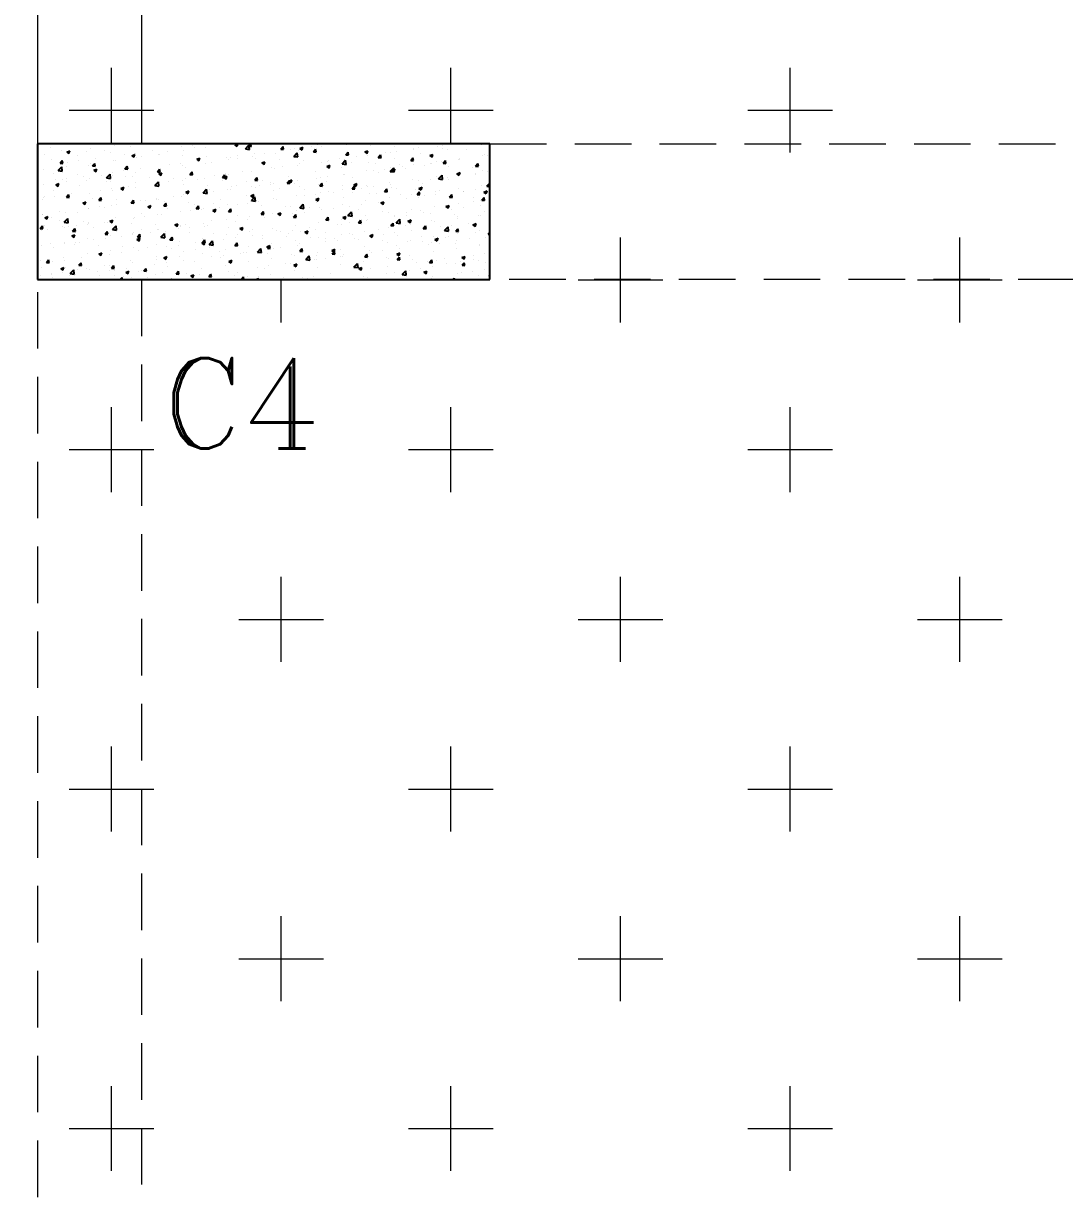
# Model space of a CAD drawing. Header units: millimetres. Extents: x 331487 to 517269, y 198509 to 399936.
# Drawn here: x 393559 to 395860, y 374066 to 376660 of the extents above; entities that cross this region are included whole.
import ezdxf

# ---------------------------------------------------------------- set-up
doc = ezdxf.new("R2010")
doc.units = ezdxf.units.MM
doc.header["$MEASUREMENT"] = 0
doc.linetypes.add('DASHED2', pattern=[0.375, 0.25, -0.125])
doc.layers.add('BEAM', color=1, linetype='Continuous', lineweight=5)
doc.layers.add('COLUMN', color=6, linetype='Continuous')
doc.styles.add('RC', font='romanc.shx', dxfattribs={"height": 200})

msp = doc.modelspace()

# ---------------------------------------------------------------- linework, layer by layer
at = {"layer": 'BEAM'}
for p, q in [((393590.1, 379544), (393590.1, 376394)), ((393820.1, 379544), (393820.1, 376394))]:
    msp.add_line(p, q, dxfattribs=at)
at = {"layer": 'BEAM', "linetype": 'DASHED2', "ltscale": 500}
for p, q in [((387965.1, 376644), (393590.1, 376644)), ((394590.1, 376394), (397945.1, 376394)), ((393820.1, 376094), (393820.1, 372644)), ((397945.1, 376094), (394590.1, 376094)), ((393590.1, 376066.5), (393590.1, 372644))]:
    msp.add_line(p, q, dxfattribs=at)
at = {"layer": 'BEAM', "color": 253, "linetype": 'Continuous', "ltscale": 750}
for p, q in [((393753.6, 376394), (393753.6, 376562)), ((394503.6, 376394), (394503.6, 376562)), ((395253.6, 376374.5), (395253.6, 376562)), ((393659.8, 376468.2), (393847.3, 376468.2)), ((394409.8, 376468.2), (394597.3, 376468.2)), ((395159.8, 376468.2), (395347.3, 376468.2)), ((394878.6, 375999.5), (394878.6, 376187)), ((395628.6, 375999.5), (395628.6, 376187)), ((394034.8, 376093.2), (394222.3, 376093.2)), ((394128.6, 375999.5), (394128.6, 376094)), ((394784.8, 376093.2), (394972.3, 376093.2)), ((395534.8, 376093.2), (395722.3, 376093.2)), ((393753.6, 375624.5), (393753.6, 375812)), ((394503.6, 375624.5), (394503.6, 375812)), ((395253.6, 375624.5), (395253.6, 375812)), ((393659.8, 375718.2), (393847.3, 375718.2)), ((394409.8, 375718.2), (394597.3, 375718.2)), ((395159.8, 375718.2), (395347.3, 375718.2)), ((394128.6, 375249.5), (394128.6, 375437)), ((394878.6, 375249.5), (394878.6, 375437)), ((395628.6, 375249.5), (395628.6, 375437)), ((394034.8, 375343.2), (394222.3, 375343.2)), ((394784.8, 375343.2), (394972.3, 375343.2)), ((395534.8, 375343.2), (395722.3, 375343.2)), ((393753.6, 374874.5), (393753.6, 375062)), ((394503.6, 374874.5), (394503.6, 375062)), ((395253.6, 374874.5), (395253.6, 375062)), ((393659.8, 374968.2), (393847.3, 374968.2)), ((394409.8, 374968.2), (394597.3, 374968.2)), ((395159.8, 374968.2), (395347.3, 374968.2)), ((394128.6, 374499.5), (394128.6, 374687)), ((394878.6, 374499.5), (394878.6, 374687)), ((395628.6, 374499.5), (395628.6, 374687)), ((394034.8, 374593.2), (394222.3, 374593.2)), ((394784.8, 374593.2), (394972.3, 374593.2)), ((395534.8, 374593.2), (395722.3, 374593.2)), ((393753.6, 374124.5), (393753.6, 374312)), ((394503.6, 374124.5), (394503.6, 374312)), ((395253.6, 374124.5), (395253.6, 374312)), ((393659.8, 374218.2), (393847.3, 374218.2)), ((394409.8, 374218.2), (394597.3, 374218.2)), ((395159.8, 374218.2), (395347.3, 374218.2))]:
    msp.add_line(p, q, dxfattribs=at)
at = {"layer": 'COLUMN'}
for p, q in [((394590.1, 376394), (393590.1, 376394)), ((393590.1, 376394), (393590.1, 376094)), ((394590.1, 376094), (394590.1, 376394)), ((393590.1, 376094), (394590.1, 376094))]:
    msp.add_line(p, q, dxfattribs=at)
at = {"layer": 'COLUMN', "color": 2, "linetype": 'Continuous'}
for p, q in [((393681.7, 376393.2), (393681.7, 376393.2)), ((393759.3, 376390.9), (393759.3, 376390.9)), ((393796, 376388.8), (393796, 376388.8)), ((393932.6, 376390.3), (393932.6, 376390.3)), ((394014.4, 376392.4), (394014.4, 376392.4)), ((394026.1, 376392), (394031.3, 376394)), ((394026.1, 376392), (394031.1, 376388.7)), ((394031.1, 376388.7), (394032.9, 376394)), ((394049.6, 376382.8), (394057.4, 376390.9)), ((394056.4, 376388.8), (394060.8, 376394)), ((394056.4, 376388.8), (394062.4, 376388.3)), ((394058.5, 376381.4), (394057.4, 376390.9)), ((394062.4, 376388.3), (394061.4, 376394)), ((394128.2, 376382.5), (394133, 376388.3)), ((394134.1, 376382), (394133, 376388.3)), ((394196.3, 376389), (394196.3, 376389)), ((394208.1, 376391.9), (394208.1, 376391.9)), ((394218.7, 376393.9), (394218.7, 376393.9)), ((394268.8, 376393.5), (394268.8, 376393.5)), ((394272.1, 376391.6), (394272.1, 376391.6)), ((394325.4, 376389.4), (394325.4, 376389.4)), ((394473.3, 376388.7), (394473.3, 376388.7)), ((394485.2, 376391.1), (394485.2, 376391.1)), ((394517.9, 376393.8), (394517.9, 376393.8)), ((394553.9, 376392.3), (394553.9, 376392.3)), ((394571.3, 376391.5), (394571.3, 376391.5)), ((393590.5, 376381.3), (393590.5, 376381.3)), ((393605.5, 376369.9), (393605.5, 376369.9)), ((393618.6, 376384.9), (393618.6, 376384.9)), ((393643.9, 376379), (393643.9, 376379)), ((393654.6, 376375.8), (393661.6, 376378.5)), ((393654.6, 376375.8), (393659.6, 376372.5)), ((393656.1, 376376.3), (393656.1, 376376.3)), ((393659.6, 376372.5), (393661.6, 376378.5)), ((393679.4, 376368.8), (393679.4, 376368.8)), ((393697.3, 376376.8), (393697.3, 376376.8)), ((393708, 376383.8), (393708, 376383.8)), ((393718.3, 376362.1), (393718.3, 376362.1)), ((393737.7, 376378.8), (393737.7, 376378.8)), ((393750.6, 376374.5), (393750.6, 376374.5)), ((393781.5, 376370.4), (393781.5, 376370.4)), ((393798.4, 376367.8), (393805.4, 376370.5)), ((393798.4, 376367.8), (393803.3, 376364.4)), ((393803.3, 376364.4), (393805.4, 376370.5)), ((393804, 376372.3), (393804, 376372.3)), ((393806.5, 376373.7), (393806.5, 376373.7)), ((393808.6, 376364), (393808.6, 376364)), ((393820, 376366.9), (393820, 376366.9)), ((393844.4, 376378.7), (393844.4, 376378.7)), ((393857.4, 376370), (393857.4, 376370)), ((393860.6, 376371.5), (393860.6, 376371.5)), ((393878.3, 376376.9), (393878.3, 376376.9)), ((393907.5, 376387), (393907.5, 376387)), ((393910.8, 376367.8), (393910.8, 376367.8)), ((393911.9, 376378.5), (393911.9, 376378.5)), ((393936.6, 376386.9), (393936.6, 376386.9)), ((393942.1, 376359.8), (393949.1, 376362.5)), ((393947, 376356.4), (393949.1, 376362.5)), ((393962.4, 376384.9), (393962.4, 376384.9)), ((393964.2, 376365.5), (393964.2, 376365.5)), ((394007.3, 376364.1), (394007.3, 376364.1)), ((394017.6, 376363.3), (394017.6, 376363.3)), ((394032.3, 376367.4), (394032.3, 376367.4)), ((394033.1, 376361.9), (394033.1, 376361.9)), ((394049.6, 376382.8), (394058.5, 376381.4)), ((394064.5, 376366.2), (394064.5, 376366.2)), ((394070.2, 376372.4), (394070.2, 376372.4)), ((394091.5, 376371.9), (394091.5, 376371.9)), ((394115, 376372.6), (394115, 376372.6)), ((394128.2, 376382.5), (394134.1, 376382)), ((394133.3, 376380.7), (394133.3, 376380.7)), ((394149.8, 376381.9), (394149.8, 376381.9)), ((394156.3, 376366.3), (394164.1, 376374.4)), ((394156.3, 376366.3), (394165.2, 376364.9)), ((394158.4, 376384), (394158.4, 376384)), ((394165.2, 376364.9), (394164.1, 376374.4)), ((394166.9, 376380.1), (394166.9, 376380.1)), ((394169.8, 376384), (394176.8, 376386.7)), ((394169.8, 376384), (394174.8, 376380.7)), ((394174.8, 376380.7), (394176.8, 376386.7)), ((394199.9, 376376.3), (394204.7, 376382)), ((394199.9, 376376.3), (394205.9, 376375.7)), ((394205.9, 376375.7), (394204.7, 376382)), ((394218.3, 376387.1), (394218.3, 376387.1)), ((394271.6, 376370), (394276.4, 376375.7)), ((394271.6, 376370), (394277.6, 376369.5)), ((394277.6, 376369.5), (394276.4, 376375.7)), ((394296, 376366.2), (394296, 376366.2)), ((394313.5, 376376), (394320.5, 376378.7)), ((394313.5, 376376), (394318.5, 376372.7)), ((394318.5, 376372.7), (394320.5, 376378.7)), ((394319.5, 376367.7), (394319.5, 376367.7)), ((394343.3, 376363.7), (394348.2, 376369.5)), ((394343.3, 376363.7), (394349.3, 376363.2)), ((394349.3, 376363.2), (394348.2, 376369.5)), ((394359.2, 376374.5), (394359.2, 376374.5)), ((394370.9, 376374.8), (394370.9, 376374.8)), ((394378.8, 376387.1), (394378.8, 376387.1)), ((394378.9, 376362.3), (394378.9, 376362.3)), ((394384.2, 376377.8), (394384.2, 376377.8)), ((394415.1, 376357.4), (394419.9, 376363.2)), ((394421, 376356.9), (394419.9, 376363.2)), ((394421.4, 376381.2), (394421.4, 376381.2)), ((394422.1, 376382.8), (394422.1, 376382.8)), ((394432.2, 376384.9), (394432.2, 376384.9)), ((394437.2, 376372.3), (394437.2, 376372.3)), ((394457.2, 376368), (394464.2, 376370.7)), ((394457.2, 376368), (394462.2, 376364.7)), ((394462.2, 376364.7), (394464.2, 376370.7)), ((394485.6, 376382.6), (394485.6, 376382.6)), ((394495.6, 376382.3), (394495.6, 376382.3)), ((394523.4, 376362.4), (394523.4, 376362.4)), ((394539, 376380.4), (394539, 376380.4)), ((394573.9, 376368.8), (394573.9, 376368.8)), ((394577.8, 376370.4), (394577.8, 376370.4)), ((394585, 376368.2), (394585, 376368.2)), ((393592.3, 376345.5), (393592.3, 376345.5)), ((393604.3, 376336.6), (393604.3, 376336.6)), ((393621.1, 376358.8), (393621.1, 376358.8)), ((393636, 376335.1), (393643.8, 376343.2)), ((393640, 376351.3), (393644.8, 376357)), ((393640, 376351.3), (393645.9, 376350.7)), ((393644.9, 376333.7), (393643.8, 376343.2)), ((393645.9, 376350.7), (393644.8, 376357)), ((393645, 376336.8), (393645, 376336.8)), ((393654.8, 376343), (393654.8, 376343)), ((393655.4, 376353.8), (393655.4, 376353.8)), ((393680.4, 376357.1), (393680.4, 376357.1)), ((393703.4, 376346.8), (393703.4, 376346.8)), ((393706.8, 376350.5), (393706.8, 376350.5)), ((393711.7, 376345), (393716.5, 376350.7)), ((393711.7, 376345), (393717.7, 376344.5)), ((393714.3, 376335.6), (393721.3, 376338.2)), ((393714.3, 376335.6), (393719.3, 376332.2)), ((393717.7, 376344.5), (393716.5, 376350.7)), ((393719.3, 376332.2), (393721.3, 376338.2)), ((393758.1, 376357.6), (393758.1, 376357.6)), ((393761.7, 376356.8), (393761.7, 376356.8)), ((393783.4, 376338.7), (393788.2, 376344.4)), ((393783.4, 376338.7), (393789.4, 376338.2)), ((393789.4, 376338.2), (393788.2, 376344.4)), ((393818.1, 376339.2), (393818.1, 376339.2)), ((393855.1, 376332.4), (393860, 376338.2)), ((393859.3, 376338.2), (393859.3, 376338.2)), ((393861.1, 376331.9), (393859.9, 376338.2)), ((393881.2, 376347.5), (393881.2, 376347.5)), ((393906.3, 376350.8), (393906.3, 376350.8)), ((393910.7, 376345.2), (393910.7, 376345.2)), ((393916.5, 376341.9), (393916.5, 376341.9)), ((393942.1, 376359.8), (393947, 376356.4)), ((393944.1, 376355.8), (393944.1, 376355.8)), ((393961.2, 376351.6), (393961.2, 376351.6)), ((393974.8, 376351.9), (393974.8, 376351.9)), ((394013.1, 376359.1), (394013.1, 376359.1)), ((394070.9, 376361), (394070.9, 376361)), ((394085.8, 376351.8), (394092.8, 376354.5)), ((394085.8, 376351.8), (394090.8, 376348.4)), ((394090.8, 376348.4), (394092.8, 376354.5)), ((394107, 376341.3), (394107, 376341.3)), ((394113.8, 376339.3), (394113.8, 376339.3)), ((394124.3, 376358.7), (394124.3, 376358.7)), ((394132.1, 376344.6), (394132.1, 376344.6)), ((394165.7, 376346.8), (394165.7, 376346.8)), ((394169.9, 376349.6), (394169.9, 376349.6)), ((394177.7, 376356.5), (394177.7, 376356.5)), ((394217.1, 376353.8), (394217.1, 376353.8)), ((394229.5, 376343.8), (394236.5, 376346.5)), ((394229.5, 376343.8), (394234.5, 376340.4)), ((394231.1, 376354.2), (394231.1, 376354.2)), ((394233.1, 376357.9), (394233.1, 376357.9)), ((394234.5, 376340.4), (394236.5, 376346.5)), ((394258.1, 376361.2), (394258.1, 376361.2)), ((394262.3, 376342.3), (394262.3, 376342.3)), ((394263.1, 376349.7), (394270.9, 376357.8)), ((394263.1, 376349.7), (394272, 376348.3)), ((394267.6, 376360.2), (394267.6, 376360.2)), ((394272, 376348.3), (394270.9, 376357.8)), ((394284.5, 376352), (394284.5, 376352)), ((394320.6, 376352.3), (394320.6, 376352.3)), ((394337.8, 376349.7), (394337.8, 376349.7)), ((394357.9, 376338.3), (394357.9, 376338.3)), ((394369.6, 376341.5), (394369.6, 376341.5)), ((394369.8, 376333.2), (394377.6, 376341.3)), ((394373.2, 376335.8), (394380.2, 376338.5)), ((394373.2, 376335.8), (394378.2, 376332.4)), ((394378.7, 376331.8), (394377.6, 376341.3)), ((394378.2, 376332.4), (394380.2, 376338.5)), ((394391.2, 376347.5), (394391.2, 376347.5)), ((394395.8, 376343.3), (394395.8, 376343.3)), ((394402.9, 376340.3), (394402.9, 376340.3)), ((394415.1, 376357.4), (394421, 376356.9)), ((394420.2, 376347.9), (394420.2, 376347.9)), ((394444.6, 376345.2), (394444.6, 376345.2)), ((394458.9, 376351.6), (394458.9, 376351.6)), ((394461.2, 376350.3), (394461.2, 376350.3)), ((394472.1, 376355.4), (394472.1, 376355.4)), ((394484, 376354.9), (394484, 376354.9)), ((394486.8, 376351.2), (394491.6, 376356.9)), ((394486.8, 376351.2), (394492.8, 376350.6)), ((394492.8, 376350.6), (394491.6, 376356.9)), ((394498, 376343), (394498, 376343)), ((394519.5, 376360.4), (394519.5, 376360.4)), ((394521.8, 376359.9), (394521.8, 376359.9)), ((394551.4, 376340.7), (394551.4, 376340.7)), ((394558.5, 376344.9), (394563.3, 376350.6)), ((394558.5, 376344.9), (394564.5, 376344.4)), ((394564.5, 376344.4), (394563.3, 376350.6)), ((394572.7, 376335.5), (394572.7, 376335.5)), ((393592.1, 376316.8), (393592.1, 376316.8)), ((393624.4, 376327.9), (393624.4, 376327.9)), ((393629.1, 376314.3), (393629.1, 376314.3)), ((393636, 376335.1), (393644.9, 376333.7)), ((393645.5, 376314.5), (393645.5, 376314.5)), ((393653.6, 376309.7), (393653.6, 376309.7)), ((393654.1, 376317.6), (393654.1, 376317.6)), ((393677.8, 376325.7), (393677.8, 376325.7)), ((393692, 376322.6), (393692, 376322.6)), ((393698.9, 376312.3), (393698.9, 376312.3)), ((393705.6, 376317.2), (393705.6, 376317.2)), ((393731.2, 376323.4), (393731.2, 376323.4)), ((393741.5, 376311.8), (393741.5, 376311.8)), ((393742.7, 376318.5), (393750.5, 376326.6)), ((393742.7, 376318.5), (393751.6, 376317.1)), ((393751.6, 376317.1), (393750.5, 376326.6)), ((393752.3, 376310), (393752.3, 376310)), ((393755.2, 376330.9), (393755.2, 376330.9)), ((393756.9, 376324.3), (393756.9, 376324.3)), ((393780.2, 376334.2), (393780.2, 376334.2)), ((393784.6, 376321.2), (393784.6, 376321.2)), ((393799.9, 376321.9), (393799.9, 376321.9)), ((393807.4, 376330.7), (393807.4, 376330.7)), ((393837.9, 376318.9), (393837.9, 376318.9)), ((393849.4, 376302), (393857.2, 376310.1)), ((393855.1, 376332.4), (393861.1, 376331.9)), ((393858.3, 376300.6), (393857.2, 376310.1)), ((393858, 376327.5), (393865.1, 376330.2)), ((393858, 376327.5), (393863, 376324.2)), ((393858.2, 376331.9), (393858.2, 376331.9)), ((393863, 376324.2), (393865, 376330.2)), ((393880, 376311.4), (393880, 376311.4)), ((393891.3, 376316.7), (393891.3, 376316.7)), ((393909.5, 376311.9), (393909.5, 376311.9)), ((393917.8, 376316.4), (393917.8, 376316.4)), ((393926.9, 376326.2), (393931.7, 376331.9)), ((393926.9, 376326.2), (393932.8, 376325.6)), ((393932.8, 376325.6), (393931.7, 376331.9)), ((393944.7, 376314.4), (393944.7, 376314.4)), ((393960, 376318.3), (393960, 376318.3)), ((393981, 376324.7), (393981, 376324.7)), ((393998.1, 376312.2), (393998.1, 376312.2)), ((393998.6, 376319.9), (394003.4, 376325.6)), ((393998.6, 376319.9), (394004.6, 376319.4)), ((394001.8, 376319.5), (394008.8, 376322.2)), ((394001.8, 376319.5), (394006.7, 376316.2)), ((394004.6, 376319.4), (394003.4, 376325.6)), ((394006, 376328), (394006, 376328)), ((394006.7, 376316.2), (394008.8, 376322.2)), ((394011.9, 376325.8), (394011.9, 376325.8)), ((394043.9, 376333), (394043.9, 376333)), ((394051.5, 376309.9), (394051.5, 376309.9)), ((394063.3, 376332.9), (394063.3, 376332.9)), ((394070.3, 376313.6), (394075.1, 376319.3)), ((394070.3, 376313.6), (394076.3, 376313.1)), ((394076.3, 376313.1), (394075.1, 376319.3)), ((394087.3, 376312.2), (394087.3, 376312.2)), ((394142, 376307.3), (394146.9, 376313.1)), ((394143.6, 376310.1), (394143.6, 376310.1)), ((394145.5, 376311.5), (394152.5, 376314.2)), ((394145.5, 376311.5), (394150.4, 376308.2)), ((394145.6, 376322.3), (394145.6, 376322.3)), ((394148, 376306.8), (394146.9, 376313.1)), ((394150.4, 376308.2), (394152.5, 376314.2)), ((394164.5, 376313.5), (394164.5, 376313.5)), ((394204, 376332.3), (394204, 376332.3)), ((394206.8, 376318.4), (394206.8, 376318.4)), ((394215.8, 376320.5), (394215.8, 376320.5)), ((394227.9, 376310.3), (394227.9, 376310.3)), ((394231.8, 376321.7), (394231.8, 376321.7)), ((394266.4, 376326.9), (394266.4, 376326.9)), ((394269.7, 376326.7), (394269.7, 376326.7)), ((394286.2, 376320.3), (394286.2, 376320.3)), ((394318.3, 376334.4), (394318.3, 376334.4)), ((394332.9, 376335), (394332.9, 376335)), ((394344.6, 376330.3), (394344.6, 376330.3)), ((394369.8, 376333.2), (394378.7, 376331.8)), ((394418.9, 376314.6), (394418.9, 376314.6)), ((394432.6, 376312.2), (394432.6, 376312.2)), ((394457.6, 376315.5), (394457.6, 376315.5)), ((394470.9, 376322.1), (394470.9, 376322.1)), ((394476.5, 376316.6), (394484.3, 376324.7)), ((394476.5, 376316.6), (394485.4, 376315.2)), ((394485.4, 376315.2), (394484.3, 376324.7)), ((394495.5, 376320.5), (394495.5, 376320.5)), ((394499.4, 376315.4), (394499.4, 376315.4)), ((394516.9, 376327.8), (394523.9, 376330.4)), ((394516.9, 376327.8), (394521.9, 376324.4)), ((394521.9, 376324.4), (394523.9, 376330.4)), ((394522.2, 376329.1), (394522.2, 376329.1)), ((394557.7, 376325.4), (394557.7, 376325.4)), ((394558.7, 376328.8), (394558.7, 376328.8)), ((394583.7, 376332.1), (394583.7, 376332.1)), ((393603.1, 376303.3), (393603.1, 376303.3)), ((393624.9, 376291.8), (393624.9, 376291.8)), ((393630.3, 376303.3), (393637.3, 376306)), ((393630.3, 376303.3), (393635.3, 376299.9)), ((393635.3, 376299.9), (393637.3, 376306)), ((393683.2, 376301.8), (393683.2, 376301.8)), ((393704.3, 376284), (393704.3, 376284)), ((393728.9, 376291.5), (393728.9, 376291.5)), ((393753.9, 376294.8), (393753.9, 376294.8)), ((393755.7, 376291), (393755.7, 376291)), ((393774, 376295.3), (393781, 376298)), ((393774, 376295.3), (393779, 376291.9)), ((393779, 376291.9), (393781, 376298)), ((393791.8, 376299.8), (393791.8, 376299.8)), ((393805.6, 376307.7), (393805.6, 376307.7)), ((393806.2, 376297.4), (393806.2, 376297.4)), ((393849.4, 376302), (393858.3, 376300.6)), ((393854.9, 376308.1), (393854.9, 376308.1)), ((393858.1, 376304.9), (393858.1, 376304.9)), ((393859, 376305.5), (393859, 376305.5)), ((393912.4, 376303.2), (393912.4, 376303.2)), ((393917.7, 376287.3), (393924.7, 376290)), ((393917.7, 376287.3), (393922.7, 376283.9)), ((393922.7, 376283.9), (393924.7, 376290)), ((393954.7, 376285.2), (393954.7, 376285.2)), ((393956.2, 376285.4), (393963.9, 376293.5)), ((393956.2, 376285.4), (393965.1, 376284)), ((393958.8, 376285), (393958.8, 376285)), ((393965.1, 376284), (393963.9, 376293.5)), ((393965.8, 376301), (393965.8, 376301)), ((393970.7, 376292.2), (393970.7, 376292.2)), ((393979.7, 376288.5), (393979.7, 376288.5)), ((394010.7, 376292.5), (394010.7, 376292.5)), ((394017.6, 376293.5), (394017.6, 376293.5)), ((394019.2, 376298.7), (394019.2, 376298.7)), ((394029, 376302.2), (394029, 376302.2)), ((394062.1, 376299.6), (394062.1, 376299.6)), ((394072.5, 376296.5), (394072.5, 376296.5)), ((394080.7, 376301.8), (394080.7, 376301.8)), ((394104.8, 376307.6), (394104.8, 376307.6)), ((394105.8, 376305.1), (394105.8, 376305.1)), ((394111.3, 376290.3), (394111.3, 376290.3)), ((394112.6, 376306), (394112.6, 376306)), ((394125.9, 376294.2), (394125.9, 376294.2)), ((394142, 376307.3), (394148, 376306.8)), ((394158.2, 376305.4), (394158.2, 376305.4)), ((394169.6, 376300.3), (394169.6, 376300.3)), ((394179.3, 376292), (394179.3, 376292)), ((394211.6, 376303.1), (394211.6, 376303.1)), ((394213.8, 376301.1), (394218.6, 376306.8)), ((394213.8, 376301.1), (394219.7, 376300.5)), ((394214.6, 376287.2), (394214.6, 376287.2)), ((394219.7, 376300.5), (394218.6, 376306.8)), ((394232.7, 376289.7), (394232.7, 376289.7)), ((394243.4, 376287.3), (394243.4, 376287.3)), ((394265, 376300.9), (394265, 376300.9)), ((394265.1, 376293.6), (394265.1, 376293.6)), ((394285.5, 376294.8), (394290.3, 376300.5)), ((394285.5, 376294.8), (394291.5, 376294.3)), ((394286.1, 376287.4), (394286.1, 376287.4)), ((394289.2, 376303.5), (394296.2, 376306.2)), ((394289.2, 376303.5), (394294.2, 376300.2)), ((394291.5, 376294.2), (394290.3, 376300.5)), ((394294.2, 376300.2), (394296.2, 376306.2)), ((394306.6, 376295.6), (394306.6, 376295.6)), ((394317.1, 376301.1), (394317.1, 376301.1)), ((394318.4, 376298.6), (394318.4, 376298.6)), ((394324.4, 376285.3), (394324.4, 376285.3)), ((394331.6, 376298.9), (394331.6, 376298.9)), ((394339.5, 376285.2), (394339.5, 376285.2)), ((394357.2, 376288.5), (394362, 376294.2)), ((394357.2, 376288.5), (394363.2, 376288)), ((394363.2, 376288), (394362, 376294.2)), ((394368.4, 376308.2), (394368.4, 376308.2)), ((394369.5, 376303.9), (394369.5, 376303.9)), ((394371.8, 376296.4), (394371.8, 376296.4)), ((394382.8, 376295.3), (394382.8, 376295.3)), ((394425.1, 376294.1), (394425.1, 376294.1)), ((394428.9, 376282.2), (394433.8, 376288)), ((394432.9, 376295.5), (394439.9, 376298.2)), ((394432.9, 376295.5), (394437.9, 376292.2)), ((394434.9, 376281.7), (394433.8, 376288)), ((394437.9, 376292.2), (394439.9, 376298.2)), ((394441.1, 376305.3), (394441.1, 376305.3)), ((394469.7, 376288.8), (394469.7, 376288.8)), ((394478.5, 376291.9), (394478.5, 376291.9)), ((394521, 376295.8), (394521, 376295.8)), ((394531.9, 376289.6), (394531.9, 376289.6)), ((394532.4, 376289.3), (394532.4, 376289.3)), ((394557.4, 376292.6), (394557.4, 376292.6)), ((394571.5, 376302.2), (394571.5, 376302.2)), ((394576.6, 376287.5), (394583.6, 376290.2)), ((394576.6, 376287.5), (394581.6, 376284.1)), ((394581.6, 376284.1), (394583.6, 376290.2)), ((394583.2, 376300.1), (394590.1, 376307.2)), ((394583.2, 376300.1), (394590.1, 376299)), ((394585.3, 376287.3), (394585.3, 376287.3)), ((393601.9, 376270.1), (393601.9, 376270.1)), ((393602.8, 376274.9), (393602.8, 376274.9)), ((393604.5, 376277.1), (393604.5, 376277.1)), ((393627.8, 376278.2), (393627.8, 376278.2)), ((393652.4, 376276.5), (393652.4, 376276.5)), ((393653.8, 376276), (393658.6, 376281.8)), ((393653.8, 376276), (393659.8, 376275.5)), ((393657.9, 376274.9), (393657.9, 376274.9)), ((393659.8, 376275.5), (393658.6, 376281.8)), ((393665.7, 376283.2), (393665.7, 376283.2)), ((393690, 376263), (393697, 376265.7)), ((393690, 376263), (393695, 376259.7)), ((393695, 376259.7), (393697, 376265.7)), ((393711.3, 376272.6), (393711.3, 376272.6)), ((393725.6, 376269.8), (393730.4, 376275.5)), ((393725.6, 376269.8), (393731.5, 376269.2)), ((393731.5, 376269.2), (393730.4, 376275.5)), ((393754.5, 376257.7), (393754.5, 376257.7)), ((393764.7, 376270.3), (393764.7, 376270.3)), ((393765.5, 376260.3), (393765.5, 376260.3)), ((393795.7, 376262.2), (393795.7, 376262.2)), ((393797.3, 376263.5), (393802.1, 376269.2)), ((393797.3, 376263.5), (393803.3, 376263)), ((393803.3, 376263), (393802.1, 376269.2)), ((393805, 376264.1), (393805, 376264.1)), ((393818, 376268.1), (393818, 376268.1)), ((393828.6, 376268.6), (393828.6, 376268.6)), ((393833.7, 376255), (393840.7, 376257.7)), ((393838.7, 376251.7), (393840.7, 376257.7)), ((393853.6, 376271.9), (393853.6, 376271.9)), ((393854.1, 376272.2), (393854.1, 376272.2)), ((393856.9, 376271.6), (393856.9, 376271.6)), ((393869, 376257.2), (393873.8, 376263)), ((393871.4, 376265.8), (393871.4, 376265.8)), ((393875, 376256.7), (393873.8, 376262.9)), ((393891.5, 376276.9), (393891.5, 376276.9)), ((393908.3, 376278.6), (393908.3, 376278.6)), ((393912.4, 376282.2), (393912.4, 376282.2)), ((393924.8, 376263.6), (393924.8, 376263.6)), ((393936.3, 376260.3), (393936.3, 376260.3)), ((393978.2, 376261.3), (393978.2, 376261.3)), ((393994.7, 376270.3), (393994.7, 376270.3)), ((394009.5, 376259.3), (394009.5, 376259.3)), ((394031.6, 376259.1), (394031.6, 376259.1)), ((394053, 376280.3), (394053, 376280.3)), ((394054.4, 376262.4), (394054.4, 376262.4)), ((394060.8, 376266.3), (394060.8, 376266.3)), ((394061.5, 376279.3), (394068.5, 376282)), ((394061.5, 376279.3), (394066.4, 376275.9)), ((394062.9, 376268.9), (394070.7, 376277)), ((394062.9, 376268.9), (394071.8, 376267.5)), ((394066.4, 376275.9), (394068.5, 376282)), ((394071.8, 376267.5), (394070.7, 376277)), ((394079.5, 376265.7), (394079.5, 376265.7)), ((394111.3, 376272.7), (394111.3, 376272.7)), ((394117.3, 376270.7), (394117.3, 376270.7)), ((394163.3, 376280.2), (394163.3, 376280.2)), ((394169.6, 376252.3), (394177.4, 376260.4)), ((394178.5, 376250.9), (394177.4, 376260.4)), ((394180.5, 376279), (394180.5, 376279)), ((394205.2, 376271.3), (394212.2, 376274)), ((394205.2, 376271.3), (394210.1, 376267.9)), ((394205.5, 376282.3), (394205.5, 376282.3)), ((394207.8, 376265.3), (394207.8, 376265.3)), ((394210.1, 376267.9), (394212.2, 376273.9)), ((394263.9, 376260.4), (394263.9, 376260.4)), ((394266.1, 376275.3), (394266.1, 376275.3)), ((394305.3, 376259.4), (394305.3, 376259.4)), ((394315.9, 376267.8), (394315.9, 376267.8)), ((394343.2, 376264.4), (394343.2, 376264.4)), ((394348.9, 376263.3), (394355.9, 376265.9)), ((394348.9, 376263.3), (394353.9, 376259.9)), ((394353.9, 376259.9), (394355.9, 376265.9)), ((394367.2, 376274.9), (394367.2, 376274.9)), ((394392.8, 376282.9), (394392.8, 376282.9)), ((394406.3, 376272.7), (394406.3, 376272.7)), ((394417.7, 376281.3), (394417.7, 376281.3)), ((394428.9, 376282.2), (394434.9, 376281.7)), ((394431.3, 376276), (394431.3, 376276)), ((394446.2, 376280.7), (394446.2, 376280.7)), ((394469.2, 376281), (394469.2, 376281)), ((394492.6, 376255.2), (394499.6, 376257.9)), ((394497.6, 376251.9), (394499.6, 376257.9)), ((394499.6, 376278.4), (394499.6, 376278.4)), ((394500.7, 376276), (394505.5, 376281.7)), ((394500.7, 376276), (394506.6, 376275.4)), ((394506.6, 376275.4), (394505.5, 376281.7)), ((394519.8, 376262.5), (394519.8, 376262.5)), ((394553, 376276.2), (394553, 376276.2)), ((394553.6, 376265.7), (394553.6, 376265.7)), ((394569, 376258.2), (394569, 376258.2)), ((394570.3, 376268.9), (394570.3, 376268.9)), ((394572.4, 376269.7), (394577.2, 376275.4)), ((394572.4, 376269.7), (394578.4, 376269.2)), ((394578.4, 376269.1), (394577.2, 376275.4)), ((393600.7, 376236.8), (393600.7, 376236.8)), ((393601.5, 376238.8), (393601.5, 376238.8)), ((393606, 376230.8), (393613, 376233.5)), ((393611, 376227.4), (393613, 376233.5)), ((393620.8, 376232.2), (393620.8, 376232.2)), ((393639.4, 376243.7), (393639.4, 376243.7)), ((393651.2, 376243.2), (393651.2, 376243.2)), ((393679.1, 376242.2), (393679.1, 376242.2)), ((393702.5, 376252.1), (393702.5, 376252.1)), ((393703.1, 376250.7), (393703.1, 376250.7)), ((393727.6, 376255.3), (393727.6, 376255.3)), ((393737.4, 376252.2), (393737.4, 376252.2)), ((393819.7, 376240.2), (393819.7, 376240.2)), ((393827.3, 376232.5), (393827.3, 376232.5)), ((393833.7, 376255), (393838.7, 376251.7)), ((393855.7, 376238.3), (393855.7, 376238.3)), ((393865.2, 376237.5), (393865.2, 376237.5)), ((393869, 376257.2), (393875, 376256.7)), ((393878, 376250.2), (393878, 376250.2)), ((393907, 376245.4), (393907, 376245.4)), ((393928.4, 376245.8), (393928.4, 376245.8)), ((393940.7, 376250.9), (393945.6, 376256.7)), ((393940.7, 376250.9), (393946.7, 376250.4)), ((393946.7, 376250.4), (393945.6, 376256.7)), ((393953.4, 376249.1), (393953.4, 376249.1)), ((393957.6, 376251.8), (393957.6, 376251.8)), ((393977.4, 376247), (393984.4, 376249.7)), ((393977.4, 376247), (393982.4, 376243.7)), ((393982.4, 376243.7), (393984.4, 376249.7)), ((393991.3, 376254.1), (393991.3, 376254.1)), ((394012.5, 376244.7), (394017.3, 376250.4)), ((394012.5, 376244.7), (394018.4, 376244.1)), ((394018.4, 376244.1), (394017.3, 376250.4)), ((394032.8, 376235.3), (394032.8, 376235.3)), ((394059.6, 376233), (394059.6, 376233)), ((394084.2, 376238.4), (394089, 376244.1)), ((394084.2, 376238.4), (394090.2, 376237.9)), ((394085, 376256.8), (394085, 376256.8)), ((394090.2, 376237.9), (394089, 376244.1)), ((394091.2, 376245.3), (394091.2, 376245.3)), ((394110.1, 376239.4), (394110.1, 376239.4)), ((394121.1, 376239), (394128.1, 376241.7)), ((394121.1, 376239), (394126.1, 376235.7)), ((394126.1, 376235.7), (394128.1, 376241.7)), ((394138.3, 376254.6), (394138.3, 376254.6)), ((394149.5, 376255.3), (394149.5, 376255.3)), ((394154.2, 376239.6), (394154.2, 376239.6)), ((394155.9, 376232.1), (394160.7, 376237.9)), ((394155.9, 376232.1), (394161.9, 376231.6)), ((394161.9, 376231.6), (394160.7, 376237.8)), ((394162.1, 376246.9), (394162.1, 376246.9)), ((394169.6, 376252.3), (394178.5, 376250.9)), ((394179.2, 376242.8), (394179.2, 376242.8)), ((394191.7, 376252.3), (394191.7, 376252.3)), ((394213.4, 376254), (394213.4, 376254)), ((394217.1, 376247.8), (394217.1, 376247.8)), ((394227.6, 376225.8), (394232.5, 376231.6)), ((394233.6, 376225.3), (394232.5, 376231.6)), ((394245.1, 376250), (394245.1, 376250)), ((394264.9, 376231), (394271.9, 376233.7)), ((394269.8, 376227.6), (394271.9, 376233.7)), ((394276.3, 376235.8), (394284.1, 376243.9)), ((394276.3, 376235.8), (394285.2, 376234.4)), ((394280.2, 376256.2), (394280.2, 376256.2)), ((394285.2, 376234.4), (394284.1, 376243.9)), ((394298.5, 376247.8), (394298.5, 376247.8)), ((394314.6, 376234.6), (394314.6, 376234.6)), ((394351.9, 376245.5), (394351.9, 376245.5)), ((394366, 376241.6), (394366, 376241.6)), ((394378.6, 376235.7), (394378.6, 376235.7)), ((394380, 376233.3), (394380, 376233.3)), ((394405, 376236.6), (394405, 376236.6)), ((394405.2, 376243.3), (394405.2, 376243.3)), ((394416.5, 376248), (394416.5, 376248)), ((394436.9, 376245.7), (394436.9, 376245.7)), ((394442.9, 376241.6), (394442.9, 376241.6)), ((394458.6, 376241), (394458.6, 376241)), ((394468.4, 376255.5), (394468.4, 376255.5)), ((394492.6, 376255.2), (394497.6, 376251.9)), ((394495.3, 376255.7), (394495.3, 376255.7)), ((394506.1, 376249.9), (394506.1, 376249.9)), ((394512, 376238.8), (394512, 376238.8)), ((394519.2, 376233.7), (394519.2, 376233.7)), ((394531.1, 376253.2), (394531.1, 376253.2)), ((394565.4, 376236.5), (394565.4, 376236.5)), ((394569.1, 376235.7), (394569.1, 376235.7)), ((394577.5, 376243.7), (394577.5, 376243.7)), ((393596, 376207.1), (393600.8, 376212.8)), ((393596, 376207.1), (393602, 376206.6)), ((393602, 376206.6), (393600.8, 376212.8)), ((393606, 376230.8), (393611, 376227.4)), ((393606.1, 376212.6), (393606.1, 376212.6)), ((393638.4, 376223.8), (393638.4, 376223.8)), ((393644.7, 376210.2), (393644.7, 376210.2)), ((393649.2, 376221.1), (393657, 376229.2)), ((393649.2, 376221.1), (393658.1, 376219.7)), ((393650, 376209.9), (393650, 376209.9)), ((393658.1, 376219.7), (393657, 376229.2)), ((393659.5, 376210.3), (393659.5, 376210.3)), ((393667.7, 376200.8), (393672.5, 376206.6)), ((393673.7, 376200.3), (393672.5, 376206.6)), ((393676.2, 376212.6), (393676.2, 376212.6)), ((393691.8, 376221.5), (393691.8, 376221.5)), ((393701.3, 376215.9), (393701.3, 376215.9)), ((393701.9, 376217.4), (393701.9, 376217.4)), ((393703.1, 376220.2), (393703.1, 376220.2)), ((393712.9, 376208.1), (393712.9, 376208.1)), ((393739.1, 376220.9), (393739.1, 376220.9)), ((393745.2, 376219.2), (393745.2, 376219.2)), ((393749.7, 376222.8), (393756.7, 376225.5)), ((393749.7, 376222.8), (393754.7, 376219.4)), ((393753.3, 376224.4), (393753.3, 376224.4)), ((393754.7, 376219.4), (393756.7, 376225.5)), ((393756, 376204.5), (393763.8, 376212.7)), ((393761.4, 376230.2), (393761.4, 376230.2)), ((393764.9, 376203.2), (393763.8, 376212.7)), ((393766.3, 376205.8), (393766.3, 376205.8)), ((393798.6, 376217), (393798.6, 376217)), ((393802.3, 376229.2), (393802.3, 376229.2)), ((393803.8, 376230.8), (393803.8, 376230.8)), ((393851.9, 376214.7), (393851.9, 376214.7)), ((393893.4, 376214.8), (393900.4, 376217.5)), ((393893.4, 376214.8), (393898.4, 376211.4)), ((393898.4, 376211.4), (393900.4, 376217.5)), ((393902.1, 376206.4), (393902.1, 376206.4)), ((393905.3, 376212.5), (393905.3, 376212.5)), ((393905.8, 376212.1), (393905.8, 376212.1)), ((393916.2, 376215.2), (393916.2, 376215.2)), ((393927.1, 376209.7), (393927.1, 376209.7)), ((393956.3, 376218.5), (393956.3, 376218.5)), ((393958.7, 376210.2), (393958.7, 376210.2)), ((393965, 376214.6), (393965, 376214.6)), ((393974.5, 376225.3), (393974.5, 376225.3)), ((394008.3, 376226), (394008.3, 376226)), ((394012.1, 376208), (394012.1, 376208)), ((394028.1, 376223), (394028.1, 376223)), ((394037.1, 376206.8), (394044.1, 376209.4)), ((394037.1, 376206.8), (394042.1, 376203.4)), ((394042.1, 376203.4), (394044.1, 376209.4)), ((394053.2, 376226.3), (394053.2, 376226.3)), ((394065.5, 376205.7), (394065.5, 376205.7)), ((394091, 376231.2), (394091, 376231.2)), ((394108.9, 376206.1), (394108.9, 376206.1)), ((394160.9, 376213.6), (394160.9, 376213.6)), ((394190.8, 376208.4), (394190.8, 376208.4)), ((394203.7, 376205.6), (394203.7, 376205.6)), ((394212.2, 376220.7), (394212.2, 376220.7)), ((394227.6, 376225.8), (394233.6, 376225.3)), ((394253.9, 376216.7), (394253.9, 376216.7)), ((394262, 376215.6), (394262, 376215.6)), ((394262.7, 376227.1), (394262.7, 376227.1)), ((394264.9, 376231), (394269.8, 376227.6)), ((394279, 376220), (394279, 376220)), ((394299.4, 376219.6), (394304.2, 376225.3)), ((394299.4, 376219.6), (394305.3, 376219)), ((394305.3, 376219), (394304.2, 376225.3)), ((394316.8, 376225), (394316.8, 376225)), ((394320.3, 376225.7), (394320.3, 376225.7)), ((394364.8, 376208.3), (394364.8, 376208.3)), ((394371.1, 376213.3), (394375.9, 376219)), ((394371.1, 376213.3), (394377.1, 376212.8)), ((394377.1, 376212.8), (394375.9, 376219)), ((394383, 376219.2), (394390.8, 376227.3)), ((394383.1, 376219.2), (394391.9, 376217.8)), ((394391.9, 376217.8), (394390.8, 376227.3)), ((394402.6, 376213.7), (394402.6, 376213.7)), ((394408.6, 376223), (394415.6, 376225.7)), ((394408.6, 376223), (394413.5, 376219.6)), ((394413.5, 376219.6), (394415.6, 376225.7)), ((394415.3, 376214.7), (394415.3, 376214.7)), ((394442.8, 376207), (394447.6, 376212.8)), ((394442.8, 376207), (394448.8, 376206.5)), ((394448.8, 376206.5), (394447.6, 376212.7)), ((394460.9, 376223.7), (394460.9, 376223.7)), ((394467.2, 376222.2), (394467.2, 376222.2)), ((394479.8, 376210.5), (394479.8, 376210.5)), ((394489.8, 376202.6), (394497.6, 376210.8)), ((394498.7, 376201.3), (394497.6, 376210.8)), ((394504.8, 376213.8), (394504.8, 376213.8)), ((394514.5, 376200.7), (394519.4, 376206.5)), ((394518.6, 376229.3), (394518.6, 376229.3)), ((394520.5, 376200.2), (394519.4, 376206.5)), ((394542.7, 376218.7), (394542.7, 376218.7)), ((394552.3, 376215), (394559.3, 376217.7)), ((394552.3, 376215), (394557.3, 376211.6)), ((394557.3, 376211.6), (394559.3, 376217.7)), ((393599.5, 376203.5), (393599.5, 376203.5)), ((393613.1, 376204.3), (393613.1, 376204.3)), ((393665.7, 376190.5), (393672.7, 376193.2)), ((393665.7, 376190.5), (393670.6, 376187.2)), ((393667.7, 376200.8), (393673.7, 376200.3)), ((393670.6, 376187.2), (393672.7, 376193.2)), ((393700.7, 376184.1), (393700.7, 376184.1)), ((393712.8, 376181.5), (393712.8, 376181.5)), ((393739.4, 376194.5), (393744.2, 376200.3)), ((393739.4, 376194.5), (393745.4, 376194)), ((393741.2, 376185.2), (393741.2, 376185.2)), ((393745.4, 376194), (393744.2, 376200.3)), ((393752, 376191.1), (393752, 376191.1)), ((393756, 376204.6), (393764.9, 376203.2)), ((393776, 376189.8), (393776, 376189.8)), ((393799.6, 376195.2), (393799.6, 376195.2)), ((393801, 376193.1), (393801, 376193.1)), ((393802.5, 376197.5), (393802.5, 376197.5)), ((393809.4, 376182.5), (393816.4, 376185.2)), ((393809.4, 376182.5), (393814.4, 376179.2)), ((393811.2, 376188.3), (393816, 376194)), ((393811.2, 376188.3), (393817.1, 376187.7)), ((393814.4, 376179.2), (393816.4, 376185.2)), ((393817.1, 376187.7), (393816, 376194)), ((393819.7, 376203.6), (393819.7, 376203.6)), ((393838.9, 376198), (393838.9, 376198)), ((393854.5, 376205), (393854.5, 376205)), ((393857.9, 376205.2), (393857.9, 376205.2)), ((393862.7, 376188), (393870.5, 376196.1)), ((393862.7, 376188), (393871.6, 376186.6)), ((393871.6, 376186.6), (393870.5, 376196.1)), ((393873, 376201.3), (393873, 376201.3)), ((393882.9, 376182), (393887.7, 376187.7)), ((393882.9, 376182), (393888.9, 376181.5)), ((393888.9, 376181.5), (393887.7, 376187.7)), ((393926.4, 376199), (393926.4, 376199)), ((393954.6, 376175.7), (393959.4, 376181.5)), ((393955.1, 376185.2), (393955.1, 376185.2)), ((393960.6, 376175.2), (393959.4, 376181.5)), ((393979.8, 376196.8), (393979.8, 376196.8)), ((394001.8, 376183.5), (394001.8, 376183.5)), ((394007.1, 376192.7), (394007.1, 376192.7)), ((394026.8, 376186.8), (394026.8, 376186.8)), ((394033.2, 376194.5), (394033.2, 376194.5)), ((394058.4, 376199.7), (394058.4, 376199.7)), ((394064.7, 376191.8), (394064.7, 376191.8)), ((394086.6, 376192.3), (394086.6, 376192.3)), ((394087, 376185.6), (394087, 376185.6)), ((394118.9, 376203.5), (394118.9, 376203.5)), ((394127.9, 376200.1), (394127.9, 376200.1)), ((394139.9, 376190), (394139.9, 376190)), ((394145.4, 376195.6), (394145.4, 376195.6)), ((394152.9, 376203.4), (394152.9, 376203.4)), ((394159.6, 376180.3), (394159.6, 376180.3)), ((394172.2, 376201.2), (394172.2, 376201.2)), ((394180.8, 376198.7), (394187.8, 376201.4)), ((394180.8, 376198.7), (394185.8, 376195.4)), ((394185.8, 376195.4), (394187.8, 376201.4)), ((394193.3, 376187.8), (394193.3, 376187.8)), ((394211, 376187.4), (394211, 376187.4)), ((394225.6, 376198.9), (394225.6, 376198.9)), ((394227.6, 376183.7), (394227.6, 376183.7)), ((394246.7, 376185.5), (394246.7, 376185.5)), ((394252.7, 376180.6), (394252.7, 376180.6)), ((394261.5, 376193.8), (394261.5, 376193.8)), ((394279, 376196.7), (394279, 376196.7)), ((394285.9, 376193.7), (394285.9, 376193.7)), ((394290.5, 376185.6), (394290.5, 376185.6)), ((394300.1, 376183.3), (394300.1, 376183.3)), ((394313.4, 376201.3), (394313.4, 376201.3)), ((394324.5, 376190.7), (394331.5, 376193.4)), ((394324.5, 376190.7), (394329.5, 376187.4)), ((394329.5, 376187.4), (394331.5, 376193.4)), ((394332.4, 376194.4), (394332.4, 376194.4)), ((394344.3, 376203.7), (394344.3, 376203.7)), ((394353.5, 376181), (394353.5, 376181)), ((394353.7, 376193.9), (394353.7, 376193.9)), ((394378.7, 376197.2), (394378.7, 376197.2)), ((394385.8, 376192.2), (394385.8, 376192.2)), ((394414.1, 376181.4), (394414.1, 376181.4)), ((394416.6, 376202.1), (394416.6, 376202.1)), ((394439.2, 376189.9), (394439.2, 376189.9)), ((394466, 376188.9), (394466, 376188.9)), ((394468.3, 376182.7), (394475.3, 376185.4)), ((394468.3, 376182.7), (394473.2, 376179.4)), ((394473.2, 376179.4), (394475.3, 376185.4)), ((394489.8, 376202.7), (394498.7, 376201.3)), ((394492.5, 376187.7), (394492.5, 376187.7)), ((394499.1, 376188.7), (394499.1, 376188.7)), ((394514.5, 376200.7), (394520.5, 376200.2)), ((394517.4, 376196), (394517.4, 376196)), ((394545.9, 376185.4), (394545.9, 376185.4)), ((394557.4, 376198.7), (394557.4, 376198.7)), ((394567.9, 376202.4), (394567.9, 376202.4)), ((394579.5, 376187.6), (394579.5, 376187.6)), ((394586.3, 376194.5), (394590.1, 376199.1)), ((394586.3, 376194.5), (394590.1, 376194.1)), ((393598.2, 376170.2), (393598.2, 376170.2)), ((393618.5, 376172.9), (393618.5, 376172.9)), ((393624.6, 376165.2), (393624.6, 376165.2)), ((393648.8, 376176.6), (393648.8, 376176.6)), ((393649.9, 376173.2), (393649.9, 376173.2)), ((393671.9, 376170.7), (393671.9, 376170.7)), ((393675, 376176.5), (393675, 376176.5)), ((393682.9, 376175.2), (393682.9, 376175.2)), ((393725.3, 376168.4), (393725.3, 376168.4)), ((393750.8, 376157.8), (393750.8, 376157.8)), ((393778.7, 376166.2), (393778.7, 376166.2)), ((393801.3, 376164.2), (393801.3, 376164.2)), ((393812.6, 376158.6), (393812.6, 376158.6)), ((393832.1, 376163.9), (393832.1, 376163.9)), ((393853.3, 376171.7), (393853.3, 376171.7)), ((393875.8, 376166.9), (393875.8, 376166.9)), ((393885.4, 376161.6), (393885.4, 376161.6)), ((393900.8, 376170.2), (393900.8, 376170.2)), ((393904.6, 376178.8), (393904.6, 376178.8)), ((393912.1, 376155.6), (393912.1, 376155.6)), ((393938.7, 376175.2), (393938.7, 376175.2)), ((393938.8, 376159.4), (393938.8, 376159.4)), ((393953.1, 376174.5), (393960.1, 376177.2)), ((393953.1, 376174.5), (393958.1, 376171.1)), ((393954.6, 376175.7), (393960.6, 376175.2)), ((393958.1, 376171.1), (393960.1, 376177.2)), ((393969.4, 376171.4), (393977.2, 376179.6)), ((393969.4, 376171.4), (393978.3, 376170.1)), ((393970.4, 376165.6), (393970.4, 376165.6)), ((393978.3, 376170.1), (393977.2, 376179.6)), ((393992.2, 376157.1), (393992.2, 376157.1)), ((394005.8, 376159.4), (394005.8, 376159.4)), ((394026.3, 376169.4), (394031.2, 376175.2)), ((394026.3, 376169.4), (394032.3, 376168.9)), ((394028.7, 376175.6), (394028.7, 376175.6)), ((394032.3, 376168.9), (394031.2, 376175.2)), ((394045.6, 376154.9), (394045.6, 376154.9)), ((394057.2, 376166.4), (394057.2, 376166.4)), ((394076.1, 376154.9), (394083.9, 376163)), ((394076.1, 376154.9), (394085, 376153.5)), ((394085, 376153.5), (394083.9, 376163)), ((394096.8, 376166.5), (394103.8, 376169.2)), ((394096.8, 376166.5), (394101.8, 376163.1)), ((394098.1, 376163.2), (394102.9, 376168.9)), ((394098.1, 376163.2), (394104, 376162.6)), ((394101.6, 376160.7), (394101.6, 376160.7)), ((394101.8, 376163.1), (394103.8, 376169.2)), ((394104, 376162.6), (394102.9, 376168.9)), ((394107.7, 376172.8), (394107.7, 376172.8)), ((394111, 376163.7), (394111, 376163.7)), ((394126.6, 376164), (394126.6, 376164)), ((394164.5, 376169), (394164.5, 376169)), ((394169.3, 376173.7), (394169.3, 376173.7)), ((394169.8, 376156.9), (394174.6, 376162.6)), ((394169.8, 376156.9), (394175.8, 376156.4)), ((394175.8, 376156.4), (394174.6, 376162.6)), ((394209.8, 376154.1), (394209.8, 376154.1)), ((394227.6, 376177.3), (394227.6, 376177.3)), ((394240.5, 376158.5), (394247.5, 376161.2)), ((394240.5, 376158.5), (394245.5, 376155.1)), ((394241.5, 376150.6), (394246.3, 376156.4)), ((394245.5, 376155.1), (394247.5, 376161.2)), ((394247.5, 376150.1), (394246.3, 376156.4)), ((394260.3, 376160.5), (394260.3, 376160.5)), ((394312.2, 376168), (394312.2, 376168)), ((394324.1, 376158.7), (394324.1, 376158.7)), ((394327.4, 376154.4), (394327.4, 376154.4)), ((394352.4, 376157.7), (394352.4, 376157.7)), ((394363.6, 376175), (394363.6, 376175)), ((394382.5, 376168.7), (394382.5, 376168.7)), ((394390.3, 376162.7), (394390.3, 376162.7)), ((394406.9, 376178.7), (394406.9, 376178.7)), ((394440.8, 376178.7), (394440.8, 376178.7)), ((394453.4, 376171), (394453.4, 376171)), ((394460.2, 376176.5), (394460.2, 376176.5)), ((394464.8, 376155.6), (394464.8, 376155.6)), ((394478.5, 376174.3), (394478.5, 376174.3)), ((394513.6, 376174.2), (394513.6, 376174.2)), ((394516.1, 376162.7), (394516.1, 376162.7)), ((394516.4, 376179.3), (394516.4, 376179.3)), ((394566.6, 376169.1), (394566.6, 376169.1)), ((394567, 376172), (394567, 376172)), ((393597, 376136.9), (393597, 376136.9)), ((393609.9, 376131.9), (393614.7, 376137.6)), ((393609.9, 376131.9), (393615.8, 376131.3)), ((393615.8, 376131.3), (393614.7, 376137.6)), ((393623.6, 376133.7), (393623.6, 376133.7)), ((393647.5, 376143.3), (393647.5, 376143.3)), ((393648.7, 376137), (393648.7, 376137)), ((393681.6, 376125.6), (393686.4, 376131.3)), ((393687.6, 376125.1), (393686.4, 376131.3)), ((393686.5, 376142), (393686.5, 376142)), ((393699.5, 376150.8), (393699.5, 376150.8)), ((393725.4, 376150.3), (393732.4, 376152.9)), ((393725.4, 376150.3), (393730.3, 376146.9)), ((393730.3, 376146.9), (393732.4, 376152.9)), ((393749.7, 376150.3), (393749.7, 376150.3)), ((393774.7, 376153.6), (393774.7, 376153.6)), ((393795.4, 376135.6), (393795.4, 376135.6)), ((393800.1, 376131), (393800.1, 376131)), ((393852.1, 376138.4), (393852.1, 376138.4)), ((393853.8, 376145.6), (393853.8, 376145.6)), ((393869.1, 376142.2), (393876.1, 376144.9)), ((393869.1, 376142.2), (393874.1, 376138.9)), ((393874, 376138.9), (393876.1, 376144.9)), ((393874.5, 376130.8), (393874.5, 376130.8)), ((393903.4, 376145.5), (393903.4, 376145.5)), ((393912.4, 376135.8), (393912.4, 376135.8)), ((393936, 376133.6), (393936, 376133.6)), ((393953.9, 376151.9), (393953.9, 376151.9)), ((393975.5, 376144.1), (393975.5, 376144.1)), ((393994.4, 376143.6), (393994.4, 376143.6)), ((394000.5, 376147.4), (394000.5, 376147.4)), ((394012.8, 376134.2), (394019.8, 376136.9)), ((394012.8, 376134.2), (394017.8, 376130.9)), ((394017.8, 376130.9), (394019.8, 376136.9)), ((394038.4, 376152.4), (394038.4, 376152.4)), ((394052.7, 376153.6), (394052.7, 376153.6)), ((394056, 376133.1), (394056, 376133.1)), ((394099, 376152.6), (394099, 376152.6)), ((394106.5, 376139.5), (394106.5, 376139.5)), ((394138.2, 376129.5), (394138.2, 376129.5)), ((394149.2, 376128.7), (394149.2, 376128.7)), ((394152.3, 376150.4), (394152.3, 376150.4)), ((394156.5, 376126.2), (394163.5, 376128.9)), ((394158.4, 376147), (394158.4, 376147)), ((394161.5, 376122.9), (394163.5, 376128.9)), ((394182.9, 376138.3), (394190.6, 376146.5)), ((394182.9, 376138.3), (394191.8, 376137)), ((394191.8, 376137), (394190.7, 376146.5)), ((394201.3, 376137.8), (394201.3, 376137.8)), ((394205.7, 376148.1), (394205.7, 376148.1)), ((394207.5, 376138.7), (394207.5, 376138.7)), ((394226.4, 376141.1), (394226.4, 376141.1)), ((394241.5, 376150.6), (394247.5, 376150.1)), ((394259.1, 376145.9), (394259.1, 376145.9)), ((394264.2, 376146.1), (394264.2, 376146.1)), ((394265.8, 376148.7), (394265.8, 376148.7)), ((394289.6, 376121.8), (394297.4, 376129.9)), ((394298.5, 376120.4), (394297.4, 376129.9)), ((394311, 376134.7), (394311, 376134.7)), ((394312.5, 376143.6), (394312.5, 376143.6)), ((394313.2, 376144.3), (394318.1, 376150.1)), ((394313.2, 376144.3), (394319.2, 376143.8)), ((394319.2, 376143.8), (394318.1, 376150.1)), ((394362.3, 376141.7), (394362.3, 376141.7)), ((394365.9, 376141.3), (394365.9, 376141.3)), ((394384.2, 376150.5), (394391.2, 376153.2)), ((394384.2, 376150.5), (394389.2, 376147.1)), ((394385, 376138.1), (394389.8, 376143.8)), ((394385, 376138.1), (394390.9, 376137.5)), ((394389.2, 376147.1), (394391.2, 376153.2)), ((394390.9, 376137.5), (394389.8, 376143.8)), ((394412.9, 376148.1), (394412.9, 376148.1)), ((394419.3, 376139.1), (394419.3, 376139.1)), ((394427.1, 376131.6), (394427.1, 376131.6)), ((394452.2, 376134.9), (394452.2, 376134.9)), ((394456.7, 376131.8), (394461.5, 376137.5)), ((394456.7, 376131.8), (394462.7, 376131.3)), ((394462.7, 376131.3), (394461.5, 376137.5)), ((394472.6, 376136.8), (394472.6, 376136.8)), ((394490, 376139.9), (394490, 376139.9)), ((394495, 376129.1), (394495, 376129.1)), ((394514.9, 376129.4), (394514.9, 376129.4)), ((394526, 376134.6), (394526, 376134.6)), ((394528, 376142.5), (394535, 376145.2)), ((394528, 376142.5), (394532.9, 376139.1)), ((394528.4, 376125.5), (394533.2, 376131.3)), ((394532.9, 376139.1), (394534.9, 376145.2)), ((394534.4, 376125), (394533.2, 376131.3)), ((394553.2, 376148.2), (394553.2, 376148.2)), ((394553.3, 376139.1), (394553.3, 376139.1)), ((394565.4, 376135.8), (394565.4, 376135.8)), ((394578.2, 376151.5), (394578.2, 376151.5)), ((394579.4, 376132.3), (394579.4, 376132.3)), ((393595.8, 376103.6), (393595.8, 376103.6)), ((393599.1, 376121.8), (393599.1, 376121.8)), ((393620.1, 376108.4), (393620.1, 376108.4)), ((393620.5, 376105.5), (393620.5, 376105.5)), ((393641.3, 376118), (393648.3, 376120.7)), ((393641.3, 376118), (393646.3, 376114.7)), ((393646.3, 376114.6), (393648.3, 376120.7)), ((393646.3, 376110), (393646.3, 376110)), ((393652.4, 376119.6), (393652.4, 376119.6)), ((393660.2, 376102.6), (393660.2, 376102.6)), ((393662.5, 376107.1), (393670.3, 376115.3)), ((393662.5, 376107.1), (393671.4, 376105.8)), ((393671.4, 376105.8), (393670.3, 376115.3)), ((393673.5, 376106.1), (393673.5, 376106.1)), ((393678.8, 376115.5), (393678.8, 376115.5)), ((393681.6, 376125.6), (393687.6, 376125.1)), ((393698.3, 376117.5), (393698.3, 376117.5)), ((393705.8, 376117.3), (393705.8, 376117.3)), ((393723.4, 376110.9), (393723.4, 376110.9)), ((393726.9, 376103.9), (393726.9, 376103.9)), ((393737.1, 376125.5), (393737.1, 376125.5)), ((393748.4, 376114.2), (393748.4, 376114.2)), ((393749.6, 376124.6), (393749.6, 376124.6)), ((393753.3, 376119.3), (393758.1, 376125.1)), ((393753.3, 376119.3), (393759.3, 376118.8)), ((393759.3, 376118.8), (393758.1, 376125.1)), ((393759.2, 376115.1), (393759.2, 376115.1)), ((393761.1, 376103.6), (393761.1, 376103.6)), ((393785.1, 376110), (393792.1, 376112.7)), ((393785.1, 376110), (393790, 376106.6)), ((393786.3, 376119.2), (393786.3, 376119.2)), ((393790, 376106.6), (393792.1, 376112.7)), ((393812.6, 376112.8), (393812.6, 376112.8)), ((393819.4, 376113.6), (393819.4, 376113.6)), ((393825, 376113), (393829.9, 376118.8)), ((393825, 376113), (393831, 376112.5)), ((393831, 376112.5), (393829.8, 376118.8)), ((393849.4, 376127.5), (393849.4, 376127.5)), ((393850.8, 376105.2), (393850.8, 376105.2)), ((393866, 376110.5), (393866, 376110.5)), ((393877.7, 376123.6), (393877.7, 376123.6)), ((393896.8, 376106.8), (393901.6, 376112.5)), ((393896.8, 376106.8), (393902.7, 376106.2)), ((393902.7, 376106.2), (393901.6, 376112.5)), ((393902.2, 376112.2), (393902.2, 376112.2)), ((393919.3, 376108.3), (393919.3, 376108.3)), ((393928.8, 376102), (393935.8, 376104.7)), ((393928.8, 376102), (393933.7, 376098.6)), ((393933.7, 376098.6), (393935.8, 376104.7)), ((393949.2, 376104.6), (393949.2, 376104.6)), ((393952.7, 376118.6), (393952.7, 376118.6)), ((393968.5, 376100.5), (393973.3, 376106.2)), ((393972.7, 376106), (393972.7, 376106)), ((393974.5, 376100), (393973.3, 376106.2)), ((393974.2, 376107.9), (393974.2, 376107.9)), ((394004.6, 376126.1), (394004.6, 376126.1)), ((394012.1, 376112.9), (394012.1, 376112.9)), ((394026.1, 376103.8), (394026.1, 376103.8)), ((394032.5, 376108.6), (394032.5, 376108.6)), ((394075.3, 376121.2), (394075.3, 376121.2)), ((394090.9, 376118.6), (394090.9, 376118.6)), ((394100.3, 376124.5), (394100.3, 376124.5)), ((394105.3, 376106.3), (394105.3, 376106.3)), ((394156.5, 376126.2), (394161.5, 376122.9)), ((394157.2, 376113.8), (394157.2, 376113.8)), ((394208.6, 376120.8), (394208.6, 376120.8)), ((394237.9, 376106.7), (394237.9, 376106.7)), ((394259.1, 376127.2), (394259.1, 376127.2)), ((394289.6, 376121.8), (394298.5, 376120.4)), ((394300.2, 376118.2), (394307.2, 376120.9)), ((394300.2, 376118.2), (394305.2, 376114.9)), ((394301.1, 376115), (394301.1, 376115)), ((394305.2, 376114.9), (394307.2, 376120.9)), ((394326.1, 376118.3), (394326.1, 376118.3)), ((394361.1, 376108.4), (394361.1, 376108.4)), ((394364, 376123.3), (394364, 376123.3)), ((394378.3, 376109), (394378.3, 376109)), ((394396.3, 376105.2), (394404.1, 376113.4)), ((394396.3, 376105.2), (394405.2, 376103.9)), ((394405.2, 376103.9), (394404.1, 376113.4)), ((394411.6, 376114.8), (394411.6, 376114.8)), ((394436.6, 376119), (394436.6, 376119)), ((394443.9, 376110.2), (394450.9, 376112.9)), ((394443.9, 376110.2), (394448.9, 376106.9)), ((394448.9, 376106.9), (394450.9, 376112.9)), ((394463.6, 376122.3), (394463.6, 376122.3)), ((394518.9, 376107.1), (394518.9, 376107.1)), ((394526.9, 376108.7), (394526.9, 376108.7)), ((394528.4, 376125.5), (394534.4, 376125)), ((394551.9, 376112), (394551.9, 376112)), ((394564.2, 376102.5), (394564.2, 376102.5)), ((394577.2, 376117.1), (394577.2, 376117.1)), ((394587.6, 376102.2), (394590.1, 376103.2)), ((394587.6, 376102.2), (394590.1, 376100.5)), ((394589.8, 376117), (394589.8, 376117)), ((393597.3, 376094.3), (393597.3, 376094.3)), ((393622.4, 376097.6), (393622.4, 376097.6)), ((393772.5, 376094), (393777, 376098.7)), ((393777.6, 376094), (393777, 376098.7)), ((393780.3, 376101.6), (393780.3, 376101.6)), ((393798.9, 376097.7), (393798.9, 376097.7)), ((393833.7, 376099.4), (393833.7, 376099.4)), ((393886, 376096.3), (393886, 376096.3)), ((393887, 376097.1), (393887, 376097.1)), ((393940.4, 376094.9), (393940.4, 376094.9)), ((393968.5, 376100.5), (393974.5, 376100)), ((393974.2, 376098.6), (393974.2, 376098.6)), ((394040.2, 376094.2), (394045, 376100)), ((394040.2, 376094.2), (394042.4, 376094)), ((394046.1, 376094), (394045, 376100)), ((394054.8, 376099.9), (394054.8, 376099.9)), ((394072.6, 376094), (394079.5, 376096.7)), ((394078.6, 376094), (394079.5, 376096.7)), ((394079.5, 376101.5), (394079.5, 376101.5)), ((394132.9, 376099.3), (394132.9, 376099.3)), ((394175, 376098.4), (394175, 376098.4)), ((394186.3, 376097), (394186.3, 376097)), ((394200.1, 376101.7), (394200.1, 376101.7)), ((394239.6, 376094.8), (394239.6, 376094.8)), ((394309.8, 376101.4), (394309.8, 376101.4)), ((394320, 376099), (394320, 376099)), ((394425.9, 376095.4), (394425.9, 376095.4)), ((394460.6, 376097.1), (394460.6, 376097.1)), ((394463.7, 376100.4), (394463.7, 376100.4)), ((394508.2, 376094), (394510.8, 376096.8)), ((394511.1, 376094), (394510.8, 376096.8)), ((394513.7, 376096.1), (394513.7, 376096.1))]:
    msp.add_line(p, q, dxfattribs=at)

# ---------------------------------------------------------------- texts
at = {"layer": 'COLUMN', "style": 'RC'}
msp.add_text('C4', height=200, dxfattribs=at).set_placement((393865.5, 375720.7))

doc.saveas('drawing.dxf')
